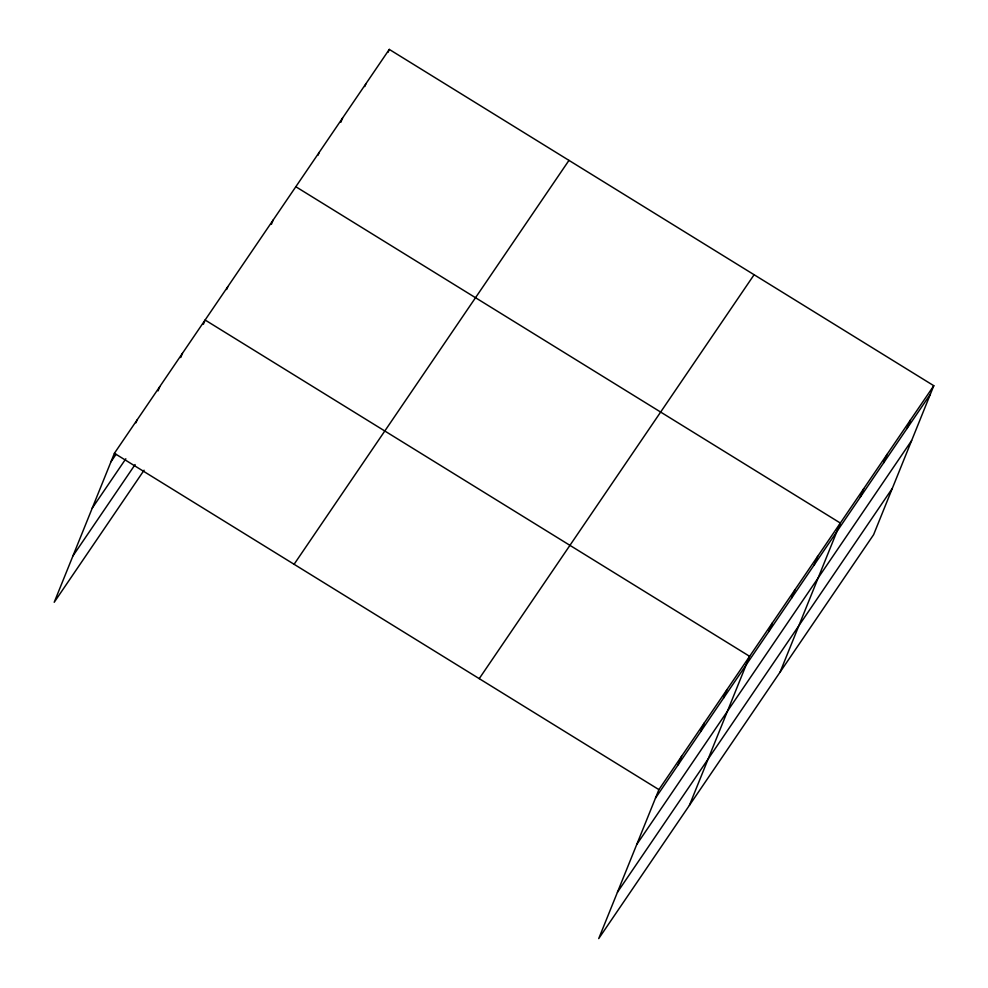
<?xml version="1.0" encoding="UTF-8"?>
<svg xmlns="http://www.w3.org/2000/svg" width="988" height="988" viewBox="0 0 988 988"><rect width="100%" height="100%" fill="white"/><g stroke="black" fill="none" stroke-linecap="round" stroke-linejoin="round"><path stroke-width="1.48" d="M933.796 385.715L658.91 789.622L598.716 938.6L873.602 534.706L933.796 385.715L389.284 49.4L114.398 453.294L54.204 602.285L144.075 470.226M135.936 422.802L137.085 419.974M158.043 390.89L159.76 386.654M180.718 357.57L182.434 353.334M203.405 324.249L205.109 320.013L749.62 656.328L689.426 805.319M226.647 289.521L227.796 286.693M271.428 224.288L273.145 220.04M318.05 155.215L319.186 152.399M340.835 122.302L342.552 118.066M364.77 86.561L365.918 83.733M388.136 52.228L389.284 49.4M678.163 764.774L681.584 756.289M700.838 731.453L704.271 722.969M723.512 698.133L726.946 689.649M768.874 631.493L772.295 623.008M791.549 598.172L794.982 589.688M814.223 564.852L817.656 556.368M780.137 672.025L840.331 523.047L295.82 186.72M860.264 497.199L863.697 488.714M883.63 462.866L887.063 454.381M906.996 428.533L910.43 420.048M110.977 461.779L116.016 454.369M92.242 508.141L125.834 458.778M72.939 555.911L135.097 464.595M294.091 564.284L568.965 160.389M479.229 678.633L754.103 274.738M655.489 798.094L930.363 394.2M636.754 844.468L911.628 440.574M617.451 892.238L892.337 488.344M114.398 453.294L658.91 789.622"/></g></svg>
